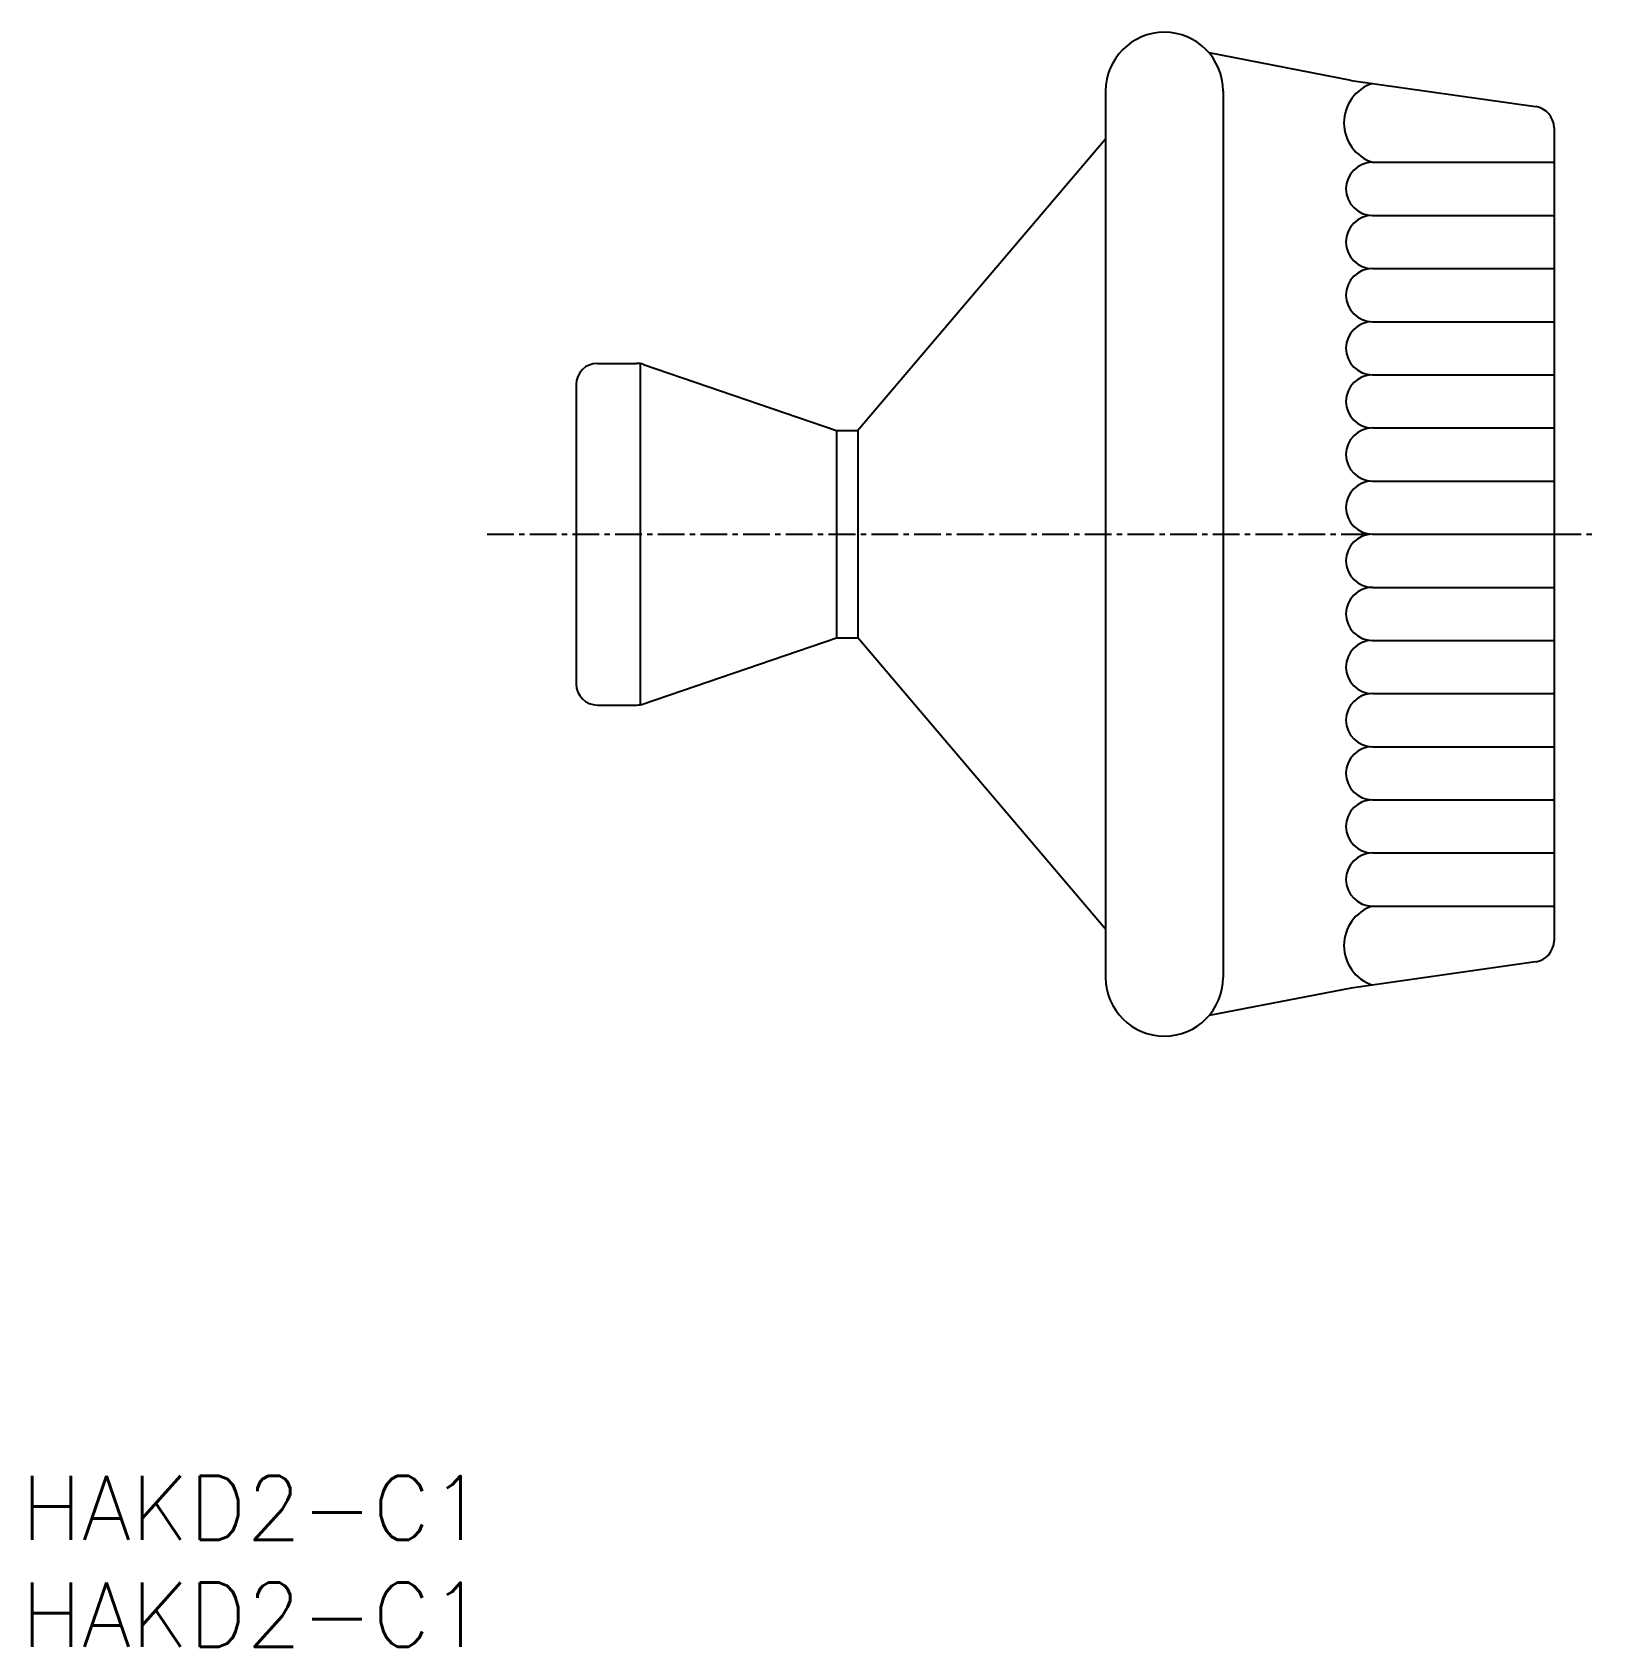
# Model space of a CAD drawing. Extents: x 0.5 to 73.8, y 0 to 75.6.
import ezdxf
from ezdxf.enums import TextEntityAlignment as Align

# ---------------------------------------------------------------- set-up
doc = ezdxf.new("R2010")
doc.units = 0
doc.linetypes.add('CENTER', pattern=[2, 1.25, -0.25, 0.25, -0.25])
doc.layers.get('0').update_dxf_attribs({"linetype": 'CONTINUOUS'})
doc.layers.add('CENTER', color=1, linetype='CENTER')
doc.styles.get("Standard").update_dxf_attribs({"font": 'txt.shx', "bigfont": '@extfont2.shx'})

msp = doc.modelspace()

# ---------------------------------------------------------------- linework, layer by layer
at = {"color": 7, "linetype": 'CONTINUOUS'}
for p, q in [((62.287, 73.338), (55.632, 74.619)), ((62.287, 73.338), (70.927, 72.11)), ((50.787, 72.838), (50.787, 31.338)), ((56.287, 72.838), (56.287, 31.338)), ((71.787, 71.12), (71.787, 33.056)), ((50.787, 70.588), (39.187, 56.938)), ((63.287, 69.5), (71.787, 69.5)), ((63.287, 67.013), (71.787, 67.013)), ((63.287, 64.525), (71.787, 64.525)), ((63.287, 62.038), (71.787, 62.038)), ((26.987, 60.088), (28.82, 60.088)), ((28.987, 60.088), (28.987, 44.088)), ((29.144, 60.034), (38.187, 56.938)), ((25.987, 59.088), (25.987, 45.088)), ((25.987, 59.088), (25.987, 45.088)), ((25.987, 59.088), (25.987, 45.088)), ((25.987, 59.088), (25.987, 45.088)), ((25.987, 59.088), (25.987, 45.088)), ((25.987, 59.088), (25.987, 45.088)), ((25.987, 59.088), (25.987, 45.088)), ((25.987, 59.088), (25.987, 45.088)), ((63.287, 59.55), (71.787, 59.55)), ((38.187, 56.938), (39.187, 56.938)), ((38.187, 56.938), (38.187, 47.238)), ((39.187, 56.938), (39.187, 47.238)), ((63.287, 57.063), (71.787, 57.063)), ((63.287, 54.575), (71.787, 54.575)), ((63.287, 52.088), (71.787, 52.088)), ((63.287, 49.6), (71.787, 49.6)), ((29.144, 44.142), (38.187, 47.238)), ((38.187, 47.238), (39.187, 47.238)), ((50.787, 33.588), (39.187, 47.238)), ((63.287, 47.113), (71.787, 47.113)), ((63.287, 44.625), (71.787, 44.625)), ((26.987, 44.088), (28.82, 44.088)), ((63.287, 42.138), (71.787, 42.138)), ((63.287, 39.65), (71.787, 39.65)), ((63.287, 37.163), (71.787, 37.163)), ((63.287, 34.675), (71.787, 34.675)), ((70.927, 32.066), (62.287, 30.838)), ((62.287, 30.838), (55.632, 29.557))]:
    msp.add_line(p, q, dxfattribs=at)
for centre, radius, start, end in [((53.537, 72.838), 2.75, 0, 180), ((63.891, 71.348), 1.944, 108.10075, 251.89925), ((70.787, 71.12), 1, 0, 81.91212), ((63.287, 68.257), 1.244, 90, 270), ((63.287, 65.769), 1.244, 90, 270), ((63.287, 63.282), 1.244, 90, 270), ((63.287, 60.794), 1.244, 90, 270), ((26.987, 59.088), 1, 90, 180), ((28.82, 59.088), 1, 71.09924, 90), ((63.287, 58.307), 1.244, 90, 270), ((63.287, 55.819), 1.244, 90, 270), ((63.287, 53.332), 1.244, 90, 270), ((63.287, 50.844), 1.244, 90, 270), ((63.287, 48.357), 1.244, 90, 270), ((63.287, 45.869), 1.244, 90, 270), ((26.987, 45.088), 1, 180, 270), ((63.287, 43.382), 1.244, 90, 270), ((28.82, 45.088), 1, 270, 288.90076), ((63.287, 40.894), 1.244, 90, 270), ((63.287, 38.407), 1.244, 90, 270), ((63.287, 35.919), 1.244, 90, 270), ((63.891, 32.828), 1.944, 108.10075, 251.89925), ((70.787, 33.056), 1, 278.08788, 0), ((53.537, 31.338), 2.75, 180, 0)]:
    msp.add_arc(centre, radius, start, end, dxfattribs=at)
at = {"layer": 'CENTER', "color": 1, "linetype": 'CENTER'}
msp.add_line((21.813, 52.088), (73.787, 52.088), dxfattribs=at)

# ---------------------------------------------------------------- texts
at = {"color": 7, "linetype": 'CONTINUOUS'}
for p in [(0, 6.5), (0, 1.5)]:
    msp.add_text('HAKD2-C1', height=3, dxfattribs=at).set_placement(p, align=Align.MIDDLE_LEFT)

doc.saveas('drawing.dxf')
